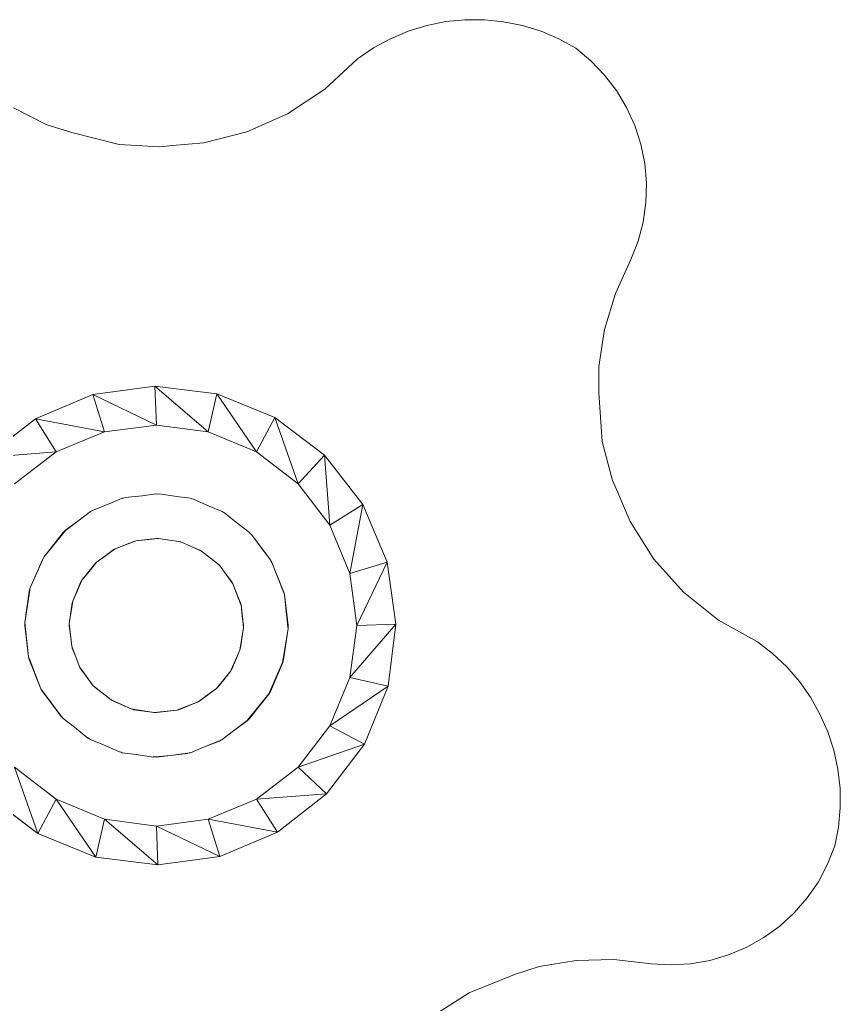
# Model space of a CAD drawing. Header units: inches. Extents: x -827 to 154, y -802 to 207.
# Drawn here: x -523.349 to -522.211, y -212.645 to -211.28 of the extents above; entities that cross this region are included whole.
import ezdxf

# ---------------------------------------------------------------- set-up
doc = ezdxf.new("R2010")
doc.units = ezdxf.units.IN
doc.header["$MEASUREMENT"] = 0
doc.layers.add('Layer0', color=7, linetype='Continuous', lineweight=9)
doc.layers.add('Miter_Saw_Station_skp', color=8, linetype='Continuous', lineweight=9)

# ---------------------------------------------------------------- blocks, each defined once
blk = doc.blocks.new('Miter_Saw_Station_skp_23-402463-Level 1')
at = {"layer": 'Layer0'}
for p, q in [((0.173, 0.9395), (0.1992, 0.9452)), ((0.173, 0.9395), (0.1992, 0.9452)), ((0.1992, 0.9452), (0.2259, 0.9482)), ((0.1992, 0.9452), (0.2259, 0.9482)), ((0.2259, 0.9482), (0.2527, 0.9485)), ((0.2259, 0.9482), (0.2527, 0.9485)), ((0.2527, 0.9485), (0.2794, 0.9462)), ((0.2527, 0.9485), (0.2794, 0.9462)), ((0.2794, 0.9462), (0.3057, 0.9409)), ((0.2794, 0.9462), (0.3057, 0.9409)), ((0.1475, 0.9312), (0.1229, 0.9204)), ((0.1229, 0.9204), (0.1475, 0.9312)), ((0.1475, 0.9312), (0.173, 0.9395)), ((0.1475, 0.9312), (0.173, 0.9395)), ((0.3057, 0.9409), (0.3311, 0.9309)), ((0.3057, 0.9409), (0.3311, 0.9309)), ((0.3311, 0.9309), (0.3552, 0.9181)), ((0.3311, 0.9309), (0.3552, 0.9181)), ((0.0995, 0.9073), (0.1229, 0.9204)), ((0.0995, 0.9073), (0.1229, 0.9204)), ((0.3552, 0.9181), (0.3777, 0.9027)), ((0.3552, 0.9181), (0.3777, 0.9027)), ((0.0776, 0.8918), (0.0995, 0.9073)), ((0.0776, 0.8918), (0.0995, 0.9073)), ((0.3777, 0.9027), (0.3983, 0.8848)), ((0.3777, 0.9027), (0.3983, 0.8848)), ((0.0573, 0.8743), (0.0776, 0.8918)), ((0.0573, 0.8743), (0.0776, 0.8918)), ((0.0573, 0.8743), (0.0389, 0.8547)), ((0.0389, 0.8547), (0.0573, 0.8743)), ((0.3983, 0.8848), (0.4167, 0.8647)), ((0.4167, 0.8647), (0.3983, 0.8848)), ((0.4327, 0.8426), (0.4167, 0.8647)), ((0.4167, 0.8647), (0.4327, 0.8426)), ((0.0389, 0.8547), (0.0225, 0.8335)), ((0.0225, 0.8335), (0.0389, 0.8547)), ((-0.0076, 0.7796), (0.0225, 0.8335)), ((0.0225, 0.8335), (-0.0076, 0.7796)), ((0.4461, 0.8189), (0.4327, 0.8426)), ((0.4327, 0.8426), (0.4461, 0.8189)), ((0.4461, 0.8189), (0.4567, 0.7937)), ((0.4567, 0.7937), (0.4461, 0.8189)), ((0.4567, 0.7937), (0.4644, 0.7676)), ((0.4644, 0.7676), (0.4567, 0.7937)), ((0.4567, 0.7937), (0.4644, 0.7676)), ((0.4567, 0.7937), (0.4644, 0.7676)), ((-0.0462, 0.7313), (-0.0076, 0.7796)), ((-0.0076, 0.7796), (-0.0462, 0.7313)), ((0.4644, 0.7676), (0.4691, 0.7407)), ((0.4691, 0.7407), (0.4644, 0.7676)), ((0.4644, 0.7676), (0.4691, 0.7407)), ((0.4644, 0.7676), (0.4691, 0.7407)), ((0.4691, 0.7407), (0.4707, 0.7135)), ((0.4707, 0.7135), (0.4691, 0.7407)), ((0.4691, 0.7407), (0.4707, 0.7135)), ((0.4691, 0.7407), (0.4707, 0.7135)), ((-0.0921, 0.69), (-0.0462, 0.7313)), ((-0.0921, 0.69), (-0.0462, 0.7313)), ((0.4707, 0.7135), (0.4691, 0.6862)), ((0.4691, 0.6862), (0.4707, 0.7135)), ((0.4691, 0.6862), (0.4707, 0.7135)), ((0.4691, 0.6862), (0.4707, 0.7135)), ((-0.1442, 0.6569), (-0.0921, 0.69)), ((-0.1442, 0.6569), (-0.0921, 0.69)), ((0.4632, 0.6345), (0.4691, 0.6862)), ((0.4632, 0.6345), (0.4691, 0.6862)), ((0.4691, 0.6862), (0.4632, 0.6345)), ((0.4632, 0.6345), (0.4691, 0.6862)), ((-0.6936, 0.6635), (-0.6677, 0.6719)), ((-0.6936, 0.6635), (-0.6677, 0.6719)), ((-0.6677, 0.6719), (-0.6409, 0.6773)), ((-0.6409, 0.6773), (-0.6677, 0.6719)), ((-0.6409, 0.6773), (-0.6138, 0.6797)), ((-0.6409, 0.6773), (-0.6138, 0.6797)), ((-0.5865, 0.6789), (-0.6138, 0.6797)), ((-0.6138, 0.6797), (-0.5865, 0.6789)), ((-0.5865, 0.6789), (-0.5595, 0.675)), ((-0.5865, 0.6789), (-0.5595, 0.675)), ((-0.5595, 0.675), (-0.5331, 0.6681)), ((-0.5595, 0.675), (-0.5331, 0.6681)), ((-0.7184, 0.6522), (-0.6936, 0.6635)), ((-0.7184, 0.6522), (-0.6936, 0.6635)), ((-0.5077, 0.6582), (-0.5331, 0.6681)), ((-0.5331, 0.6681), (-0.5077, 0.6582)), ((-0.5077, 0.6582), (-0.4603, 0.6366)), ((-0.5077, 0.6582), (-0.4603, 0.6366)), ((-0.1845, 0.6398), (-0.1442, 0.6569)), ((-0.1845, 0.6398), (-0.1442, 0.6569)), ((-0.7418, 0.6382), (-0.7184, 0.6522)), ((-0.7418, 0.6382), (-0.7184, 0.6522)), ((-0.7634, 0.6215), (-0.7418, 0.6382)), ((-0.7634, 0.6215), (-0.7418, 0.6382)), ((-0.4603, 0.6366), (-0.4104, 0.6217)), ((-0.4603, 0.6366), (-0.4104, 0.6217)), ((-0.2552, 0.6185), (-0.2011, 0.6327)), ((-0.2552, 0.6185), (-0.2011, 0.6327)), ((-0.2011, 0.6327), (-0.1845, 0.6398)), ((-0.2011, 0.6327), (-0.1845, 0.6398)), ((0.4632, 0.6345), (0.4644, 0.5824)), ((0.4632, 0.6345), (0.4644, 0.5824)), ((0.4632, 0.6345), (0.4644, 0.5824)), ((0.4644, 0.5824), (0.4632, 0.6345)), ((-0.783, 0.6026), (-0.7634, 0.6215)), ((-0.783, 0.6026), (-0.7634, 0.6215)), ((-0.4104, 0.6217), (-0.359, 0.6136)), ((-0.4104, 0.6217), (-0.359, 0.6136)), ((-0.3227, 0.6138), (-0.2552, 0.6185)), ((-0.3227, 0.6138), (-0.2552, 0.6185)), ((-0.783, 0.6026), (-0.8006, 0.5817)), ((-0.8006, 0.5817), (-0.783, 0.6026)), ((-0.359, 0.6136), (-0.3227, 0.6138)), ((-0.359, 0.6136), (-0.3227, 0.6138)), ((-0.8006, 0.5817), (-0.8135, 0.5582)), ((-0.8135, 0.5582), (-0.8006, 0.5817)), ((0.4644, 0.5824), (0.4726, 0.531)), ((0.4726, 0.531), (0.4644, 0.5824)), ((-0.824, 0.5335), (-0.8135, 0.5582)), ((-0.8135, 0.5582), (-0.824, 0.5335)), ((-0.824, 0.5335), (-0.832, 0.5078)), ((-0.832, 0.5078), (-0.824, 0.5335)), ((-0.832, 0.5078), (-0.824, 0.5335)), ((-0.832, 0.5078), (-0.824, 0.5335)), ((0.4726, 0.531), (0.484, 0.4966)), ((0.484, 0.4966), (0.4726, 0.531)), ((-0.832, 0.5078), (-0.8373, 0.4816)), ((-0.8373, 0.4816), (-0.832, 0.5078)), ((-0.8373, 0.4816), (-0.832, 0.5078)), ((-0.8373, 0.4816), (-0.832, 0.5078)), ((0.484, 0.4966), (0.5094, 0.4339)), ((0.5094, 0.4339), (0.484, 0.4966)), ((-0.8373, 0.4816), (-0.84, 0.4549)), ((-0.84, 0.4549), (-0.8373, 0.4816)), ((-0.84, 0.4549), (-0.8373, 0.4816)), ((-0.84, 0.4549), (-0.8373, 0.4816)), ((-0.84, 0.4549), (-0.8401, 0.428)), ((-0.8401, 0.428), (-0.84, 0.4549)), ((-0.84, 0.4549), (-0.8401, 0.428)), ((-0.84, 0.4549), (-0.8401, 0.428)), ((-0.8401, 0.428), (-0.8374, 0.4013)), ((-0.8374, 0.4013), (-0.8401, 0.428)), ((-0.8374, 0.4013), (-0.8401, 0.428)), ((-0.8374, 0.4013), (-0.8401, 0.428)), ((0.5094, 0.4339), (0.5396, 0.3868)), ((0.5396, 0.3868), (0.5094, 0.4339)), ((-0.8374, 0.4013), (-0.8321, 0.375)), ((-0.8321, 0.375), (-0.8374, 0.4013)), ((-0.8374, 0.4013), (-0.8321, 0.375)), ((-0.8374, 0.4013), (-0.8321, 0.375)), ((-0.8321, 0.375), (-0.8242, 0.3494)), ((-0.8242, 0.3494), (-0.8321, 0.375)), ((-0.8321, 0.375), (-0.8242, 0.3494)), ((-0.8321, 0.375), (-0.8242, 0.3494)), ((-0.8242, 0.3494), (-0.8138, 0.3247)), ((-0.8138, 0.3247), (-0.8242, 0.3494)), ((-0.8242, 0.3494), (-0.8138, 0.3247)), ((-0.8242, 0.3494), (-0.8138, 0.3247)), ((-0.0879, 0.3202), (-0.002, 0.332)), ((-0.002, 0.332), (-0.0879, 0.3202)), ((-0.002, 0.332), (0.084, 0.3213)), ((0.084, 0.3213), (-0.002, 0.332)), ((-0.002, 0.332), (0.072, 0.2685)), ((0.072, 0.2685), (-0.002, 0.332)), ((-0.002, 0.332), (0, 0.278)), ((0, 0.278), (-0.002, 0.332)), ((-0.8138, 0.3247), (-0.8009, 0.3011)), ((-0.8138, 0.3247), (-0.8009, 0.3011)), ((-0.1678, 0.2865), (-0.0879, 0.3202)), ((-0.0879, 0.3202), (-0.1678, 0.2865)), ((0, 0.278), (-0.0879, 0.3202)), ((0, 0.278), (-0.0879, 0.3202)), ((-0.0879, 0.3202), (-0.072, 0.2685)), ((-0.072, 0.2685), (-0.0879, 0.3202)), ((0.084, 0.3213), (0.072, 0.2685)), ((0.084, 0.3213), (0.072, 0.2685)), ((0.084, 0.3213), (0.1643, 0.2886)), ((0.1643, 0.2886), (0.084, 0.3213)), ((0.084, 0.3213), (0.139, 0.2408)), ((0.139, 0.2408), (0.084, 0.3213)), ((-0.8009, 0.3011), (-0.7857, 0.279)), ((-0.8009, 0.3011), (-0.7857, 0.279)), ((0.1643, 0.2886), (0.139, 0.2408)), ((0.1643, 0.2886), (0.139, 0.2408)), ((0.1643, 0.2886), (0.2333, 0.2362)), ((0.2333, 0.2362), (0.1643, 0.2886)), ((0.1643, 0.2886), (0.1966, 0.1966)), ((0.1966, 0.1966), (0.1643, 0.2886)), ((-0.7857, 0.279), (-0.7438, 0.2337)), ((-0.7857, 0.279), (-0.7438, 0.2337)), ((-0.2362, 0.2333), (-0.1678, 0.2865)), ((-0.1678, 0.2865), (-0.2362, 0.2333)), ((-0.072, 0.2685), (-0.1678, 0.2865)), ((-0.072, 0.2685), (-0.1678, 0.2865)), ((-0.1678, 0.2865), (-0.139, 0.2408)), ((-0.139, 0.2408), (-0.1678, 0.2865)), ((0, 0.278), (-0.072, 0.2685)), ((0, 0.278), (-0.072, 0.2685)), ((0.072, 0.2685), (0, 0.278)), ((0.072, 0.2685), (0, 0.278)), ((-0.072, 0.2685), (-0.139, 0.2408)), ((-0.072, 0.2685), (-0.139, 0.2408)), ((0.139, 0.2408), (0.072, 0.2685)), ((0.139, 0.2408), (0.072, 0.2685)), ((-0.7438, 0.2337), (-0.7098, 0.1821)), ((-0.7438, 0.2337), (-0.7098, 0.1821)), ((-0.2886, 0.1643), (-0.2362, 0.2333)), ((-0.2362, 0.2333), (-0.2886, 0.1643)), ((-0.139, 0.2408), (-0.2362, 0.2333)), ((-0.139, 0.2408), (-0.2362, 0.2333)), ((-0.2362, 0.2333), (-0.1966, 0.1966)), ((-0.1966, 0.1966), (-0.2362, 0.2333)), ((-0.139, 0.2408), (-0.1966, 0.1966)), ((-0.139, 0.2408), (-0.1966, 0.1966)), ((0.1966, 0.1966), (0.139, 0.2408)), ((0.1966, 0.1966), (0.139, 0.2408)), ((0.2333, 0.2362), (0.1966, 0.1966)), ((0.2333, 0.2362), (0.1966, 0.1966)), ((0.2333, 0.2362), (0.2865, 0.1678)), ((0.2865, 0.1678), (0.2333, 0.2362)), ((0.2333, 0.2362), (0.2408, 0.139)), ((0.2408, 0.139), (0.2333, 0.2362)), ((-0.1966, 0.1966), (-0.2886, 0.1643)), ((-0.1966, 0.1966), (-0.2886, 0.1643)), ((-0.1966, 0.1966), (-0.2408, 0.139)), ((-0.2408, 0.139), (-0.1966, 0.1966)), ((0.1966, 0.1966), (0.2408, 0.139)), ((0.2408, 0.139), (0.1966, 0.1966)), ((-0.7098, 0.1821), (-0.6847, 0.1256)), ((-0.7098, 0.1821), (-0.6847, 0.1256)), ((-0.0432, 0.1775), (0, 0.1826)), ((-0.0432, 0.1775), (0.0042, 0.1826)), ((-0.0432, 0.1775), (0.0019, 0.1823)), ((-0.0432, 0.1775), (-0.0195, 0.18)), ((-0.0432, 0.1775), (-0.0195, 0.18)), ((-0.0432, 0.1775), (-0.0195, 0.18)), ((-0.0432, 0.1775), (-0.0195, 0.18)), ((-0.0195, 0.18), (0, 0.1826)), ((-0.0195, 0.18), (0, 0.1826)), ((-0.0195, 0.18), (0, 0.1826)), ((-0.0195, 0.18), (0, 0.1826)), ((-0.0195, 0.18), (0, 0.1826)), ((-0.0195, 0.18), (0, 0.1826)), ((0.0042, 0.1826), (-0.0195, 0.18)), ((0, 0.1826), (0.0019, 0.1823)), ((0, 0.1826), (0.0019, 0.1823)), ((0, 0.1826), (0.0019, 0.1823)), ((0.0042, 0.1826), (0, 0.1826)), ((0.0019, 0.1823), (0.0042, 0.1826)), ((0.0042, 0.1826), (0.0019, 0.1823)), ((0.0019, 0.1823), (0.0042, 0.1826)), ((0.0042, 0.1826), (0.0278, 0.1789)), ((0.0042, 0.1826), (0.0278, 0.1789)), ((0.0042, 0.1826), (0.0278, 0.1789)), ((0.0042, 0.1826), (0.0278, 0.1789)), ((0.0042, 0.1826), (0.0473, 0.1764)), ((0.0042, 0.1826), (0.0512, 0.175)), ((0.0042, 0.1826), (0.0513, 0.1753)), ((0.0278, 0.1789), (0.0473, 0.1764)), ((0.0278, 0.1789), (0.0473, 0.1764)), ((0.0278, 0.1789), (0.0473, 0.1764)), ((0.0278, 0.1789), (0.0473, 0.1764)), ((0.0278, 0.1789), (0.0473, 0.1764)), ((0.0278, 0.1789), (0.0473, 0.1764)), ((0.0513, 0.1753), (0.0278, 0.1789)), ((-0.3213, 0.084), (-0.2886, 0.1643)), ((-0.2886, 0.1643), (-0.3213, 0.084)), ((-0.2886, 0.1643), (-0.2408, 0.139)), ((-0.2408, 0.139), (-0.2886, 0.1643)), ((-0.0876, 0.1602), (-0.0432, 0.1775)), ((-0.0876, 0.1602), (-0.0454, 0.1766)), ((-0.0876, 0.1602), (-0.0473, 0.1764)), ((-0.0876, 0.1602), (-0.0473, 0.1764)), ((-0.0876, 0.1602), (-0.0654, 0.1689)), ((-0.0876, 0.1602), (-0.0654, 0.1689)), ((-0.0876, 0.1602), (-0.0654, 0.1689)), ((-0.0876, 0.1602), (-0.0654, 0.1689)), ((-0.0654, 0.1689), (-0.0473, 0.1764)), ((-0.0654, 0.1689), (-0.0473, 0.1764)), ((-0.0654, 0.1689), (-0.0473, 0.1764)), ((-0.0654, 0.1689), (-0.0473, 0.1764)), ((-0.0654, 0.1689), (-0.0473, 0.1764)), ((-0.0654, 0.1689), (-0.0473, 0.1764)), ((-0.0473, 0.1764), (-0.0432, 0.1775)), ((-0.0473, 0.1764), (-0.0454, 0.1766)), ((-0.0473, 0.1764), (-0.0454, 0.1766)), ((-0.0473, 0.1764), (-0.0454, 0.1766)), ((-0.0473, 0.1764), (-0.0454, 0.1766)), ((-0.0473, 0.1764), (-0.0454, 0.1766)), ((-0.0473, 0.1764), (-0.0454, 0.1766)), ((-0.0454, 0.1766), (-0.0432, 0.1775)), ((-0.0454, 0.1766), (-0.0432, 0.1775)), ((-0.0432, 0.1775), (-0.0454, 0.1766)), ((0.0473, 0.1764), (0.049, 0.1756)), ((0.0473, 0.1764), (0.049, 0.1756)), ((0.0473, 0.1764), (0.049, 0.1756)), ((0.0473, 0.1764), (0.049, 0.1756)), ((0.0473, 0.1764), (0.049, 0.1756)), ((0.0473, 0.1764), (0.049, 0.1756)), ((0.0513, 0.1753), (0.0473, 0.1764)), ((0.049, 0.1756), (0.0513, 0.1753)), ((0.0513, 0.1753), (0.049, 0.1756)), ((0.049, 0.1756), (0.0513, 0.1753)), ((0.0512, 0.175), (0.0731, 0.1656)), ((0.0512, 0.175), (0.0913, 0.1581)), ((0.0512, 0.175), (0.0948, 0.1558)), ((0.0513, 0.1753), (0.0731, 0.1656)), ((0.0513, 0.1753), (0.0731, 0.1656)), ((0.0513, 0.1753), (0.0731, 0.1656)), ((0.0513, 0.1753), (0.0913, 0.1581)), ((0.0513, 0.1753), (0.0948, 0.1558)), ((0.0513, 0.1753), (0.095, 0.156)), ((0.0731, 0.1656), (0.0913, 0.1581)), ((0.0731, 0.1656), (0.0913, 0.1581)), ((0.0731, 0.1656), (0.0913, 0.1581)), ((0.0731, 0.1656), (0.0913, 0.1581)), ((0.0731, 0.1656), (0.0913, 0.1581)), ((0.0731, 0.1656), (0.0913, 0.1581)), ((0.095, 0.156), (0.0731, 0.1656)), ((0.2865, 0.1678), (0.2408, 0.139)), ((0.2865, 0.1678), (0.2408, 0.139)), ((0.2865, 0.1678), (0.2685, 0.072)), ((0.2865, 0.1678), (0.2685, 0.072)), ((0.2865, 0.1678), (0.3202, 0.0879)), ((0.3202, 0.0879), (0.2865, 0.1678)), ((-0.1261, 0.1321), (-0.0913, 0.1581)), ((-0.1069, 0.1462), (-0.0913, 0.1581)), ((-0.1069, 0.1462), (-0.0913, 0.1581)), ((-0.1069, 0.1462), (-0.0913, 0.1581)), ((-0.1069, 0.1462), (-0.0913, 0.1581)), ((-0.1069, 0.1462), (-0.0913, 0.1581)), ((-0.1069, 0.1462), (-0.0913, 0.1581)), ((-0.0913, 0.1581), (-0.1069, 0.1462)), ((-0.0913, 0.1581), (-0.0895, 0.1589)), ((-0.0913, 0.1581), (-0.0895, 0.1589)), ((-0.0913, 0.1581), (-0.0895, 0.1589)), ((-0.0913, 0.1581), (-0.0895, 0.1589)), ((-0.0913, 0.1581), (-0.0895, 0.1589)), ((-0.0895, 0.1589), (-0.0913, 0.1581)), ((-0.0895, 0.1589), (-0.0876, 0.1602)), ((-0.0895, 0.1589), (-0.0876, 0.1602)), ((-0.0895, 0.1589), (-0.0876, 0.1602)), ((0.0913, 0.1581), (0.0928, 0.157)), ((0.0913, 0.1581), (0.0928, 0.157)), ((0.0913, 0.1581), (0.0928, 0.157)), ((0.0913, 0.1581), (0.0928, 0.157)), ((0.0913, 0.1581), (0.0928, 0.157)), ((0.0913, 0.1581), (0.0928, 0.157)), ((0.095, 0.156), (0.0913, 0.1581)), ((0.0928, 0.157), (0.095, 0.156)), ((0.0928, 0.157), (0.095, 0.156)), ((0.095, 0.156), (0.0928, 0.157)), ((0.0948, 0.1558), (0.1135, 0.1411)), ((0.0948, 0.1558), (0.1291, 0.1291)), ((0.0948, 0.1558), (0.1319, 0.126)), ((0.095, 0.156), (0.1135, 0.1411)), ((0.095, 0.156), (0.1135, 0.1411)), ((0.095, 0.156), (0.1135, 0.1411)), ((0.095, 0.156), (0.1291, 0.1291)), ((0.095, 0.156), (0.1319, 0.126)), ((0.095, 0.156), (0.1321, 0.1261)), ((-0.2408, 0.139), (-0.3213, 0.084)), ((-0.2408, 0.139), (-0.3213, 0.084)), ((-0.2408, 0.139), (-0.2685, 0.072)), ((-0.2685, 0.072), (-0.2408, 0.139)), ((-0.1261, 0.1321), (-0.1069, 0.1462)), ((-0.1261, 0.1321), (-0.1069, 0.1462)), ((-0.1261, 0.1321), (-0.1069, 0.1462)), ((-0.1261, 0.1321), (-0.1069, 0.1462)), ((0.1135, 0.1411), (0.1291, 0.1291)), ((0.1135, 0.1411), (0.1291, 0.1291)), ((0.1135, 0.1411), (0.1291, 0.1291)), ((0.1135, 0.1411), (0.1291, 0.1291)), ((0.1135, 0.1411), (0.1291, 0.1291)), ((0.1135, 0.1411), (0.1291, 0.1291)), ((0.1321, 0.1261), (0.1135, 0.1411)), ((0.2408, 0.139), (0.2685, 0.072)), ((0.2408, 0.139), (0.2685, 0.072)), ((-0.6847, 0.1256), (-0.6693, 0.0658)), ((-0.6847, 0.1256), (-0.6693, 0.0658)), ((-0.1411, 0.1135), (-0.1291, 0.1291)), ((-0.1411, 0.1135), (-0.1291, 0.1291)), ((-0.1411, 0.1135), (-0.1291, 0.1291)), ((-0.1291, 0.1291), (-0.1276, 0.1303)), ((-0.1291, 0.1291), (-0.1276, 0.1303)), ((-0.1291, 0.1291), (-0.1276, 0.1303)), ((-0.1276, 0.1303), (-0.1261, 0.1321)), ((-0.1276, 0.1303), (-0.1261, 0.1321)), ((-0.1276, 0.1303), (-0.1261, 0.1321)), ((0.1291, 0.1291), (0.1303, 0.1276)), ((0.1291, 0.1291), (0.1303, 0.1276)), ((0.1291, 0.1291), (0.1303, 0.1276)), ((0.1321, 0.1261), (0.1291, 0.1291)), ((0.1303, 0.1276), (0.1321, 0.1261)), ((0.1303, 0.1276), (0.1321, 0.1261)), ((0.1321, 0.1261), (0.1303, 0.1276)), ((0.1462, 0.1069), (0.1319, 0.126)), ((0.1321, 0.1261), (0.1462, 0.1069)), ((0.1321, 0.1261), (0.1462, 0.1069)), ((0.1462, 0.1069), (0.1321, 0.1261)), ((0.1462, 0.1069), (0.1321, 0.1261)), ((-0.156, 0.095), (-0.1411, 0.1135)), ((-0.156, 0.095), (-0.1411, 0.1135)), ((-0.1411, 0.1135), (-0.156, 0.095)), ((-0.058, 0.106), (-0.0286, 0.1174)), ((-0.058, 0.106), (-0.0286, 0.1174)), ((-0.0286, 0.1174), (-0.058, 0.106)), ((-0.058, 0.106), (-0.03, 0.1169)), ((-0.058, 0.106), (-0.0433, 0.1117)), ((-0.058, 0.106), (-0.0433, 0.1117)), ((-0.03, 0.1169), (-0.0433, 0.1117)), ((-0.0433, 0.1117), (-0.0313, 0.1167)), ((-0.0433, 0.1117), (-0.0313, 0.1167)), ((-0.03, 0.1169), (-0.0313, 0.1167)), ((-0.0313, 0.1167), (-0.03, 0.1169)), ((-0.0286, 0.1174), (-0.03, 0.1169)), ((-0.03, 0.1169), (-0.0286, 0.1174)), ((-0.0286, 0.1174), (0.0028, 0.1208)), ((-0.0286, 0.1174), (0.0028, 0.1208)), ((0.0028, 0.1208), (-0.0286, 0.1174)), ((-0.0286, 0.1174), (0.0013, 0.1207)), ((-0.0286, 0.1174), (-0.0129, 0.1191)), ((-0.0286, 0.1174), (-0.0129, 0.1191)), ((-0.0129, 0.1191), (0, 0.1208)), ((-0.0129, 0.1191), (0, 0.1208)), ((0.0013, 0.1207), (-0.0129, 0.1191)), ((0, 0.1208), (0.0013, 0.1207)), ((0.0013, 0.1207), (0, 0.1208)), ((0.0013, 0.1207), (0.0028, 0.1208)), ((0.0028, 0.1208), (0.0013, 0.1207)), ((0.0028, 0.1208), (0.034, 0.116)), ((0.0028, 0.1208), (0.034, 0.116)), ((0.0028, 0.1208), (0.0184, 0.1184)), ((0.0028, 0.1208), (0.0184, 0.1184)), ((0.034, 0.116), (0.0028, 0.1208)), ((0.0028, 0.1208), (0.0324, 0.1162)), ((0.0184, 0.1184), (0.0313, 0.1167)), ((0.0184, 0.1184), (0.0313, 0.1167)), ((0.0324, 0.1162), (0.0184, 0.1184)), ((0.0324, 0.1162), (0.0313, 0.1167)), ((0.0313, 0.1167), (0.0324, 0.1162)), ((0.034, 0.116), (0.0324, 0.1162)), ((0.0324, 0.1162), (0.034, 0.116)), ((0.034, 0.116), (0.0628, 0.1032)), ((0.034, 0.116), (0.0628, 0.1032)), ((0.034, 0.116), (0.0484, 0.1096)), ((0.034, 0.116), (0.0484, 0.1096)), ((0.0628, 0.1032), (0.034, 0.116)), ((0.034, 0.116), (0.0614, 0.1039)), ((0.0484, 0.1096), (0.0604, 0.1046)), ((0.0484, 0.1096), (0.0604, 0.1046)), ((0.0614, 0.1039), (0.0484, 0.1096)), ((-0.0835, 0.0874), (-0.058, 0.106)), ((-0.0835, 0.0874), (-0.058, 0.106)), ((-0.058, 0.106), (-0.0835, 0.0874)), ((-0.0835, 0.0874), (-0.0592, 0.1051)), ((-0.0835, 0.0874), (-0.0707, 0.0967)), ((-0.0835, 0.0874), (-0.0707, 0.0967)), ((-0.0592, 0.1051), (-0.0707, 0.0967)), ((-0.0707, 0.0967), (-0.0604, 0.1046)), ((-0.0707, 0.0967), (-0.0604, 0.1046)), ((-0.0592, 0.1051), (-0.0604, 0.1046)), ((-0.0604, 0.1046), (-0.0592, 0.1051)), ((-0.058, 0.106), (-0.0592, 0.1051)), ((-0.0592, 0.1051), (-0.058, 0.106)), ((0.0614, 0.1039), (0.0604, 0.1046)), ((0.0604, 0.1046), (0.0614, 0.1039)), ((0.0628, 0.1032), (0.0614, 0.1039)), ((0.0614, 0.1039), (0.0628, 0.1032)), ((0.0628, 0.1032), (0.0874, 0.0835)), ((0.0628, 0.1032), (0.0751, 0.0934)), ((0.0628, 0.1032), (0.0874, 0.0835)), ((0.0628, 0.1032), (0.0751, 0.0934)), ((0.0874, 0.0835), (0.0628, 0.1032)), ((0.0628, 0.1032), (0.0862, 0.0844)), ((0.1462, 0.1069), (0.1581, 0.0913)), ((0.1462, 0.1069), (0.1581, 0.0913)), ((0.1581, 0.0913), (0.1462, 0.1069)), ((-0.332, -0.002), (-0.3213, 0.084)), ((-0.3213, 0.084), (-0.332, -0.002)), ((-0.3213, 0.084), (-0.2685, 0.072)), ((-0.2685, 0.072), (-0.3213, 0.084)), ((-0.1656, 0.0731), (-0.1581, 0.0913)), ((-0.1656, 0.0731), (-0.1581, 0.0913)), ((-0.1656, 0.0731), (-0.1581, 0.0913)), ((-0.1656, 0.0731), (-0.1581, 0.0913)), ((-0.1656, 0.0731), (-0.1581, 0.0913)), ((-0.1656, 0.0731), (-0.1581, 0.0913)), ((-0.1581, 0.0913), (-0.157, 0.0928)), ((-0.1581, 0.0913), (-0.157, 0.0928)), ((-0.1581, 0.0913), (-0.157, 0.0928)), ((-0.157, 0.0928), (-0.156, 0.095)), ((-0.157, 0.0928), (-0.156, 0.095)), ((-0.157, 0.0928), (-0.156, 0.095)), ((-0.1032, 0.0628), (-0.0835, 0.0874)), ((-0.0835, 0.0874), (-0.1032, 0.0628)), ((-0.0835, 0.0874), (-0.0934, 0.0751)), ((-0.0934, 0.0751), (-0.0854, 0.0854)), ((-0.0934, 0.0751), (-0.0854, 0.0854)), ((-0.0835, 0.0874), (-0.0854, 0.0854)), ((-0.0854, 0.0854), (-0.0844, 0.0862)), ((-0.0854, 0.0854), (-0.0844, 0.0862)), ((-0.0844, 0.0862), (-0.0835, 0.0874)), ((-0.0844, 0.0862), (-0.0835, 0.0874)), ((-0.0835, 0.0874), (-0.0844, 0.0862)), ((0.0751, 0.0934), (0.0854, 0.0854)), ((0.0751, 0.0934), (0.0854, 0.0854)), ((0.0862, 0.0844), (0.0751, 0.0934)), ((0.0862, 0.0844), (0.0854, 0.0854)), ((0.0854, 0.0854), (0.0862, 0.0844)), ((0.0874, 0.0835), (0.0862, 0.0844)), ((0.0862, 0.0844), (0.0874, 0.0835)), ((0.0874, 0.0835), (0.106, 0.058)), ((0.106, 0.058), (0.0874, 0.0835)), ((0.0967, 0.0707), (0.0874, 0.0835)), ((0.0874, 0.0835), (0.0967, 0.0707)), ((0.1051, 0.0592), (0.0874, 0.0835)), ((0.0874, 0.0835), (0.1046, 0.0604)), ((0.0874, 0.0835), (0.0967, 0.0707)), ((0.1581, 0.0913), (0.1589, 0.0895)), ((0.1581, 0.0913), (0.1589, 0.0895)), ((0.1589, 0.0895), (0.1581, 0.0913)), ((0.1589, 0.0895), (0.1602, 0.0876)), ((0.1589, 0.0895), (0.1602, 0.0876)), ((0.1602, 0.0876), (0.1589, 0.0895)), ((0.1602, 0.0876), (0.16, 0.0875)), ((0.16, 0.0875), (0.1602, 0.0876)), ((0.1602, 0.0876), (0.16, 0.0875)), ((0.1602, 0.0876), (0.16, 0.0875)), ((0.1689, 0.0654), (0.16, 0.0875)), ((0.1602, 0.0876), (0.1689, 0.0654)), ((0.1602, 0.0876), (0.1689, 0.0654)), ((0.1602, 0.0876), (0.1689, 0.0654)), ((0.1602, 0.0876), (0.1689, 0.0654)), ((0.1689, 0.0654), (0.1602, 0.0876)), ((0.1689, 0.0654), (0.1602, 0.0876)), ((0.1689, 0.0654), (0.1602, 0.0876)), ((0.3202, 0.0879), (0.2685, 0.072)), ((0.3202, 0.0879), (0.2685, 0.072)), ((0.3202, 0.0879), (0.278, 0)), ((0.3202, 0.0879), (0.278, 0)), ((0.332, 0.002), (0.3202, 0.0879)), ((0.332, 0.002), (0.3202, 0.0879)), ((-0.2685, 0.072), (-0.332, -0.002)), ((-0.2685, 0.072), (-0.332, -0.002)), ((-0.2685, 0.072), (-0.278, 0)), ((-0.278, 0), (-0.2685, 0.072)), ((-0.1753, 0.0513), (-0.1656, 0.0731)), ((-0.1753, 0.0513), (-0.1656, 0.0731)), ((-0.1753, 0.0513), (-0.1656, 0.0731)), ((-0.1753, 0.0513), (-0.1656, 0.0731)), ((-0.1656, 0.0731), (-0.1753, 0.0513)), ((-0.1753, 0.0513), (-0.1656, 0.0731)), ((-0.1032, 0.0628), (-0.0934, 0.0751)), ((-0.1032, 0.0628), (-0.0934, 0.0751)), ((0.1046, 0.0604), (0.0967, 0.0707)), ((0.0967, 0.0707), (0.1046, 0.0604)), ((0.2685, 0.072), (0.278, 0)), ((0.2685, 0.072), (0.278, 0)), ((-0.6693, 0.0658), (-0.6655, 0.0223)), ((-0.6693, 0.0658), (-0.6655, 0.0223)), ((-0.116, 0.034), (-0.1032, 0.0628)), ((-0.1032, 0.0628), (-0.116, 0.034)), ((-0.1032, 0.0628), (-0.1096, 0.0484)), ((-0.1096, 0.0484), (-0.1046, 0.0604)), ((-0.1096, 0.0484), (-0.1046, 0.0604)), ((-0.1032, 0.0628), (-0.1046, 0.0604)), ((-0.1046, 0.0604), (-0.1039, 0.0614)), ((-0.1046, 0.0604), (-0.1039, 0.0614)), ((-0.1039, 0.0614), (-0.1032, 0.0628)), ((-0.1039, 0.0614), (-0.1032, 0.0628)), ((-0.1032, 0.0628), (-0.1039, 0.0614)), ((0.1051, 0.0592), (0.1046, 0.0604)), ((0.1046, 0.0604), (0.1051, 0.0592)), ((0.1051, 0.0592), (0.106, 0.058)), ((0.1051, 0.0592), (0.106, 0.058)), ((0.106, 0.058), (0.1174, 0.0286)), ((0.1174, 0.0286), (0.106, 0.058)), ((0.1117, 0.0433), (0.106, 0.058)), ((0.106, 0.058), (0.1117, 0.0433)), ((0.1169, 0.03), (0.106, 0.058)), ((0.106, 0.058), (0.1167, 0.0313)), ((0.106, 0.058), (0.1117, 0.0433)), ((0.1689, 0.0654), (0.1764, 0.0473)), ((0.1689, 0.0654), (0.1764, 0.0473)), ((0.1689, 0.0654), (0.1764, 0.0473)), ((0.1689, 0.0654), (0.1764, 0.0473)), ((0.1764, 0.0473), (0.1689, 0.0654)), ((0.1764, 0.0473), (0.1689, 0.0654)), ((-0.1764, 0.0473), (-0.1789, 0.0278)), ((-0.1764, 0.0473), (-0.1789, 0.0278)), ((-0.1789, 0.0278), (-0.1764, 0.0473)), ((-0.1789, 0.0278), (-0.1764, 0.0473)), ((-0.1789, 0.0278), (-0.1764, 0.0473)), ((-0.1789, 0.0278), (-0.1764, 0.0473)), ((-0.1764, 0.0473), (-0.1756, 0.049)), ((-0.1764, 0.0473), (-0.1756, 0.049)), ((-0.1764, 0.0473), (-0.1756, 0.049)), ((-0.1753, 0.0513), (-0.1756, 0.049)), ((-0.1756, 0.049), (-0.1753, 0.0513)), ((-0.1756, 0.049), (-0.1753, 0.0513)), ((-0.116, 0.034), (-0.1096, 0.0484)), ((-0.116, 0.034), (-0.1096, 0.0484)), ((0.1167, 0.0313), (0.1117, 0.0433)), ((0.1117, 0.0433), (0.1167, 0.0313)), ((0.1764, 0.0473), (0.1766, 0.0454)), ((0.1764, 0.0473), (0.1766, 0.0454)), ((0.1764, 0.0473), (0.1766, 0.0454)), ((0.1764, 0.0473), (0.1766, 0.0454)), ((0.1766, 0.0454), (0.1764, 0.0473)), ((0.1766, 0.0454), (0.1764, 0.0473)), ((0.1766, 0.0454), (0.1775, 0.0432)), ((0.1766, 0.0454), (0.1775, 0.0432)), ((0.1766, 0.0454), (0.1775, 0.0432)), ((0.1766, 0.0454), (0.1775, 0.0432)), ((0.1775, 0.0432), (0.1766, 0.0454)), ((0.1775, 0.0432), (0.1766, 0.0454)), ((0.1775, 0.0432), (0.1772, 0.0431)), ((0.1772, 0.0431), (0.1775, 0.0432)), ((0.1775, 0.0432), (0.1772, 0.0431)), ((0.1775, 0.0432), (0.1772, 0.0431)), ((0.18, 0.0195), (0.1772, 0.0431)), ((0.1775, 0.0432), (0.18, 0.0195)), ((0.1775, 0.0432), (0.18, 0.0195)), ((0.18, 0.0195), (0.1775, 0.0432)), ((0.1775, 0.0432), (0.18, 0.0195)), ((0.18, 0.0195), (0.1775, 0.0432)), ((0.18, 0.0195), (0.1775, 0.0432)), ((0.18, 0.0195), (0.1775, 0.0432)), ((-0.1826, 0.0042), (-0.1789, 0.0278)), ((-0.1826, 0.0042), (-0.1789, 0.0278)), ((-0.1789, 0.0278), (-0.1826, 0.0042)), ((-0.1789, 0.0278), (-0.1826, 0.0042)), ((-0.1789, 0.0278), (-0.1826, 0.0042)), ((-0.1826, 0.0042), (-0.1789, 0.0278)), ((-0.1208, 0.0028), (-0.116, 0.034)), ((-0.116, 0.034), (-0.1208, 0.0028)), ((-0.116, 0.034), (-0.1184, 0.0184)), ((-0.1184, 0.0184), (-0.1167, 0.0313)), ((-0.1184, 0.0184), (-0.1167, 0.0313)), ((-0.116, 0.034), (-0.1167, 0.0313)), ((-0.1167, 0.0313), (-0.1162, 0.0324)), ((-0.1167, 0.0313), (-0.1162, 0.0324)), ((-0.1162, 0.0324), (-0.116, 0.034)), ((-0.1162, 0.0324), (-0.116, 0.034)), ((-0.116, 0.034), (-0.1162, 0.0324)), ((0.1169, 0.03), (0.1167, 0.0313)), ((0.1167, 0.0313), (0.1169, 0.03)), ((0.1169, 0.03), (0.1174, 0.0286)), ((0.1169, 0.03), (0.1174, 0.0286)), ((0.1174, 0.0286), (0.1208, -0.0028)), ((0.1208, -0.0028), (0.1174, 0.0286)), ((0.1191, 0.0129), (0.1174, 0.0286)), ((0.1174, 0.0286), (0.1191, 0.0129)), ((0.1207, -0.0013), (0.1174, 0.0286)), ((0.1174, 0.0286), (0.1208, 0)), ((0.1174, 0.0286), (0.1191, 0.0129)), ((-0.6655, 0.0223), (-0.6639, 0.0043)), ((-0.6639, 0.0043), (-0.6655, 0.0223)), ((-0.6639, 0.0043), (-0.6655, 0.0223)), ((-0.6655, 0.0223), (-0.6639, 0.0043)), ((-0.1208, 0.0028), (-0.1184, 0.0184)), ((-0.1208, 0.0028), (-0.1184, 0.0184)), ((0.1826, 0), (0.18, 0.0195)), ((0.18, 0.0195), (0.1826, 0)), ((0.1826, 0), (0.18, 0.0195)), ((0.18, 0.0195), (0.1826, -0.0042)), ((0.18, 0.0195), (0.1823, -0.0019)), ((-0.6671, -0.0516), (-0.6639, 0.0043)), ((-0.6639, 0.0043), (-0.6671, -0.0516)), ((-0.278, 0), (-0.332, -0.002)), ((-0.278, 0), (-0.3202, -0.0879)), ((-0.278, 0), (-0.3202, -0.0879)), ((-0.2685, -0.072), (-0.278, 0)), ((-0.2685, -0.072), (-0.278, 0)), ((-0.1826, 0.0042), (-0.1823, 0.0019)), ((-0.1823, 0.0019), (-0.1826, 0.0042)), ((-0.1823, 0.0019), (-0.1826, 0.0042)), ((-0.1826, 0), (-0.1823, 0.0019)), ((-0.1823, 0.0019), (-0.1826, 0)), ((-0.1826, 0), (-0.1823, 0.0019)), ((-0.1208, 0.0028), (-0.1174, -0.0286)), ((-0.1208, 0.0028), (-0.1174, -0.0286)), ((-0.1207, 0.0013), (-0.1208, 0.0028)), ((-0.1208, 0.0028), (-0.1207, 0.0013)), ((-0.1208, 0.0028), (-0.1191, -0.0129)), ((-0.1208, 0.0028), (-0.1208, 0)), ((-0.1208, 0.0028), (-0.1207, 0.0013)), ((-0.1208, 0), (-0.1207, 0.0013)), ((-0.1208, 0), (-0.1207, 0.0013)), ((0.1208, 0), (0.1191, 0.0129)), ((0.1208, 0), (0.1191, 0.0129)), ((0.332, 0.002), (0.2685, -0.072)), ((0.332, 0.002), (0.2685, -0.072)), ((0.278, 0), (0.2685, -0.072)), ((0.332, 0.002), (0.278, 0)), ((0.332, 0.002), (0.278, 0)), ((0.3213, -0.084), (0.332, 0.002)), ((0.332, 0.002), (0.3213, -0.084)), ((-0.332, -0.002), (-0.278, 0)), ((-0.332, -0.002), (-0.3202, -0.0879)), ((-0.332, -0.002), (-0.3202, -0.0879)), ((-0.1826, 0), (-0.18, -0.0195)), ((-0.18, -0.0195), (-0.1826, 0)), ((-0.18, -0.0195), (-0.1826, 0)), ((-0.18, -0.0195), (-0.1826, 0)), ((-0.1191, -0.0129), (-0.1208, 0)), ((-0.1208, 0), (-0.1191, -0.0129)), ((-0.1174, -0.0286), (-0.1191, -0.0129)), ((-0.1191, -0.0129), (-0.1174, -0.0286)), ((0.1208, -0.0028), (0.116, -0.034)), ((0.116, -0.034), (0.1208, -0.0028)), ((0.1162, -0.0324), (0.1208, -0.0028)), ((0.1208, -0.0028), (0.1167, -0.0313)), ((0.1184, -0.0184), (0.1208, -0.0028)), ((0.1208, -0.0028), (0.1184, -0.0184)), ((0.1208, -0.0028), (0.1184, -0.0184)), ((0.1207, -0.0013), (0.1208, 0)), ((0.1208, 0), (0.1207, -0.0013)), ((0.1207, -0.0013), (0.1208, -0.0028)), ((0.1208, -0.0028), (0.1207, -0.0013)), ((0.1826, -0.0042), (0.1789, -0.0278)), ((0.1789, -0.0278), (0.1826, -0.0042)), ((0.1789, -0.0278), (0.1826, -0.0042)), ((0.1789, -0.0278), (0.1826, -0.0042)), ((0.1789, -0.0278), (0.1826, -0.0042)), ((0.1789, -0.0278), (0.1826, -0.0042)), ((0.1826, 0), (0.1823, -0.0019)), ((0.1823, -0.0019), (0.1826, 0)), ((0.1823, -0.0019), (0.1826, 0)), ((0.1826, -0.0042), (0.1823, -0.0019)), ((0.1826, -0.0042), (0.1823, -0.0019)), ((0.1823, -0.0019), (0.1826, -0.0042)), ((0.1823, -0.0019), (0.1823, -0.0042)), ((0.1823, -0.0042), (0.1823, -0.0019)), ((0.278, 0), (0.2685, -0.072)), ((-0.1775, -0.0432), (-0.18, -0.0195)), ((-0.1775, -0.0432), (-0.18, -0.0195)), ((-0.18, -0.0195), (-0.1775, -0.0432)), ((-0.1775, -0.0432), (-0.18, -0.0195)), ((-0.18, -0.0195), (-0.1775, -0.0432)), ((-0.18, -0.0195), (-0.1775, -0.0432)), ((-0.18, -0.0195), (-0.1775, -0.0432)), ((-0.1775, -0.0432), (-0.18, -0.0195)), ((0.1167, -0.0313), (0.1184, -0.0184)), ((0.1167, -0.0313), (0.1184, -0.0184)), ((-0.1174, -0.0286), (-0.106, -0.058)), ((-0.1174, -0.0286), (-0.106, -0.058)), ((-0.1169, -0.03), (-0.1174, -0.0286)), ((-0.1174, -0.0286), (-0.1169, -0.03)), ((-0.1174, -0.0286), (-0.1117, -0.0433)), ((-0.1174, -0.0286), (-0.1167, -0.0313)), ((-0.1174, -0.0286), (-0.1169, -0.03)), ((-0.1167, -0.0313), (-0.1169, -0.03)), ((-0.1169, -0.03), (-0.1167, -0.0313)), ((-0.1117, -0.0433), (-0.1167, -0.0313)), ((-0.1167, -0.0313), (-0.1117, -0.0433)), ((0.1032, -0.0628), (0.116, -0.034)), ((0.1032, -0.0628), (0.116, -0.034)), ((0.1039, -0.0614), (0.116, -0.034)), ((0.116, -0.034), (0.1046, -0.0604)), ((0.1096, -0.0484), (0.116, -0.034)), ((0.1096, -0.0484), (0.116, -0.034)), ((0.116, -0.034), (0.1096, -0.0484)), ((0.1162, -0.0324), (0.116, -0.034)), ((0.116, -0.034), (0.1162, -0.0324)), ((0.1162, -0.0324), (0.1167, -0.0313)), ((0.1162, -0.0324), (0.1167, -0.0313)), ((0.1764, -0.0473), (0.1789, -0.0278)), ((0.1764, -0.0473), (0.1789, -0.0278)), ((0.1764, -0.0473), (0.1789, -0.0278)), ((0.1764, -0.0473), (0.1789, -0.0278)), ((0.1764, -0.0473), (0.1789, -0.0278)), ((0.1764, -0.0473), (0.1789, -0.0278)), ((-0.6835, -0.1173), (-0.6671, -0.0516)), ((-0.6671, -0.0516), (-0.6835, -0.1173)), ((-0.1766, -0.0454), (-0.1775, -0.0432)), ((-0.1775, -0.0432), (-0.1766, -0.0454)), ((-0.1775, -0.0432), (-0.1766, -0.0454)), ((-0.1766, -0.0454), (-0.1775, -0.0432)), ((-0.1764, -0.0473), (-0.1766, -0.0454)), ((-0.1764, -0.0473), (-0.1766, -0.0454)), ((-0.1766, -0.0454), (-0.1764, -0.0473)), ((-0.1764, -0.0473), (-0.1766, -0.0454)), ((-0.1764, -0.0473), (-0.1689, -0.0654)), ((-0.1764, -0.0473), (-0.1689, -0.0654)), ((-0.1689, -0.0654), (-0.1764, -0.0473)), ((-0.106, -0.058), (-0.1117, -0.0433)), ((-0.1117, -0.0433), (-0.106, -0.058)), ((0.1046, -0.0604), (0.1096, -0.0484)), ((0.1046, -0.0604), (0.1096, -0.0484)), ((0.1656, -0.0731), (0.1753, -0.0513)), ((0.1656, -0.0731), (0.1753, -0.0513)), ((0.1656, -0.0731), (0.1753, -0.0513)), ((0.1656, -0.0731), (0.1753, -0.0513)), ((0.1656, -0.0731), (0.1753, -0.0513)), ((0.1656, -0.0731), (0.1753, -0.0513)), ((0.1756, -0.049), (0.175, -0.0512)), ((0.175, -0.0512), (0.1756, -0.049)), ((0.175, -0.0512), (0.1753, -0.0513)), ((0.175, -0.0512), (0.1753, -0.0513)), ((0.1753, -0.0513), (0.175, -0.0512)), ((0.1753, -0.0513), (0.175, -0.0512)), ((0.1753, -0.0513), (0.1756, -0.049)), ((0.1753, -0.0513), (0.1756, -0.049)), ((0.1753, -0.0513), (0.1756, -0.049)), ((0.1753, -0.0513), (0.1756, -0.049)), ((0.1756, -0.049), (0.1753, -0.0513)), ((0.1756, -0.049), (0.1753, -0.0513)), ((0.1756, -0.049), (0.1764, -0.0473)), ((0.1756, -0.049), (0.1764, -0.0473)), ((0.1756, -0.049), (0.1764, -0.0473)), ((0.1756, -0.049), (0.1764, -0.0473)), ((0.1756, -0.049), (0.1764, -0.0473)), ((0.1756, -0.049), (0.1764, -0.0473)), ((-0.1689, -0.0654), (-0.1602, -0.0876)), ((-0.1689, -0.0654), (-0.1602, -0.0876)), ((-0.1689, -0.0654), (-0.1602, -0.0876)), ((-0.1689, -0.0654), (-0.1602, -0.0876)), ((-0.1689, -0.0654), (-0.1602, -0.0876)), ((-0.1602, -0.0876), (-0.1689, -0.0654)), ((-0.106, -0.058), (-0.0874, -0.0835)), ((-0.106, -0.058), (-0.0874, -0.0835)), ((-0.1051, -0.0592), (-0.106, -0.058)), ((-0.106, -0.058), (-0.1051, -0.0592)), ((-0.106, -0.058), (-0.0967, -0.0707)), ((-0.106, -0.058), (-0.1046, -0.0604)), ((-0.106, -0.058), (-0.1051, -0.0592)), ((-0.1046, -0.0604), (-0.1051, -0.0592)), ((-0.1051, -0.0592), (-0.1046, -0.0604)), ((-0.0967, -0.0707), (-0.1046, -0.0604)), ((-0.1046, -0.0604), (-0.0967, -0.0707)), ((0.0835, -0.0874), (0.1032, -0.0628)), ((0.0835, -0.0874), (0.1032, -0.0628)), ((0.0844, -0.0862), (0.1032, -0.0628)), ((0.1032, -0.0628), (0.0854, -0.0854)), ((0.0934, -0.0751), (0.1032, -0.0628)), ((0.0934, -0.0751), (0.1032, -0.0628)), ((0.1032, -0.0628), (0.0934, -0.0751)), ((0.1039, -0.0614), (0.1032, -0.0628)), ((0.1032, -0.0628), (0.1039, -0.0614)), ((0.1039, -0.0614), (0.1046, -0.0604)), ((0.1039, -0.0614), (0.1046, -0.0604)), ((-0.2685, -0.072), (-0.3202, -0.0879)), ((-0.2685, -0.072), (-0.3202, -0.0879)), ((-0.2685, -0.072), (-0.2865, -0.1678)), ((-0.2685, -0.072), (-0.2865, -0.1678)), ((-0.2408, -0.139), (-0.2685, -0.072)), ((-0.2408, -0.139), (-0.2685, -0.072)), ((-0.0874, -0.0835), (-0.0967, -0.0707)), ((-0.0967, -0.0707), (-0.0874, -0.0835)), ((0.0854, -0.0854), (0.0934, -0.0751)), ((0.0854, -0.0854), (0.0934, -0.0751)), ((0.1581, -0.0913), (0.1656, -0.0731)), ((0.1581, -0.0913), (0.1656, -0.0731)), ((0.1581, -0.0913), (0.1656, -0.0731)), ((0.1581, -0.0913), (0.1656, -0.0731)), ((0.1581, -0.0913), (0.1656, -0.0731)), ((0.1581, -0.0913), (0.1656, -0.0731)), ((0.2685, -0.072), (0.2408, -0.139)), ((0.2685, -0.072), (0.2408, -0.139)), ((0.3213, -0.084), (0.2685, -0.072)), ((0.2685, -0.072), (0.3213, -0.084)), ((-0.3202, -0.0879), (-0.2865, -0.1678)), ((-0.3202, -0.0879), (-0.2865, -0.1678)), ((-0.1602, -0.0876), (-0.1589, -0.0895)), ((-0.1602, -0.0876), (-0.1589, -0.0895)), ((-0.1589, -0.0895), (-0.1602, -0.0876)), ((-0.1589, -0.0895), (-0.1581, -0.0913)), ((-0.1589, -0.0895), (-0.1581, -0.0913)), ((-0.1581, -0.0913), (-0.1589, -0.0895)), ((-0.1581, -0.0913), (-0.1462, -0.1069)), ((-0.1581, -0.0913), (-0.1462, -0.1069)), ((-0.1462, -0.1069), (-0.1581, -0.0913)), ((-0.0874, -0.0835), (-0.0862, -0.0844)), ((-0.0628, -0.1032), (-0.0874, -0.0835)), ((-0.0874, -0.0835), (-0.0628, -0.1032)), ((-0.0874, -0.0835), (-0.0862, -0.0844)), ((-0.0874, -0.0835), (-0.0628, -0.1032)), ((-0.0862, -0.0844), (-0.0854, -0.0854)), ((-0.0862, -0.0844), (-0.0854, -0.0854)), ((-0.0862, -0.0844), (-0.0751, -0.0934)), ((-0.0628, -0.1032), (-0.0862, -0.0844)), ((-0.0751, -0.0934), (-0.0854, -0.0854)), ((-0.0854, -0.0854), (-0.0751, -0.0934)), ((-0.0628, -0.1032), (-0.0751, -0.0934)), ((-0.0751, -0.0934), (-0.0628, -0.1032)), ((0.058, -0.106), (0.0835, -0.0874)), ((0.0835, -0.0874), (0.058, -0.106)), ((0.058, -0.106), (0.0835, -0.0874)), ((0.0835, -0.0874), (0.0592, -0.1051)), ((0.0707, -0.0967), (0.0835, -0.0874)), ((0.0835, -0.0874), (0.0707, -0.0967)), ((0.0844, -0.0862), (0.0835, -0.0874)), ((0.0835, -0.0874), (0.0844, -0.0862)), ((0.0844, -0.0862), (0.0854, -0.0854)), ((0.0844, -0.0862), (0.0854, -0.0854)), ((0.1411, -0.1135), (0.156, -0.095)), ((0.1411, -0.1135), (0.156, -0.095)), ((0.1411, -0.1135), (0.156, -0.095)), ((0.157, -0.0928), (0.1558, -0.0948)), ((0.1558, -0.0948), (0.157, -0.0928)), ((0.156, -0.095), (0.157, -0.0928)), ((0.156, -0.095), (0.157, -0.0928)), ((0.157, -0.0928), (0.156, -0.095)), ((0.157, -0.0928), (0.1581, -0.0913)), ((0.157, -0.0928), (0.1581, -0.0913)), ((0.157, -0.0928), (0.1581, -0.0913)), ((0.3213, -0.084), (0.2408, -0.139)), ((0.3213, -0.084), (0.2408, -0.139)), ((0.2886, -0.1643), (0.3213, -0.084)), ((0.3213, -0.084), (0.2886, -0.1643)), ((-0.1462, -0.1069), (-0.1321, -0.1261)), ((-0.1462, -0.1069), (-0.1321, -0.1261)), ((-0.1462, -0.1069), (-0.1321, -0.1261)), ((-0.1462, -0.1069), (-0.1318, -0.1259)), ((-0.1318, -0.1259), (-0.1462, -0.1069)), ((-0.0628, -0.1032), (-0.034, -0.116)), ((-0.0628, -0.1032), (-0.0614, -0.1039)), ((-0.034, -0.116), (-0.0628, -0.1032)), ((-0.0628, -0.1032), (-0.0614, -0.1039)), ((-0.0628, -0.1032), (-0.034, -0.116)), ((-0.0614, -0.1039), (-0.0604, -0.1046)), ((-0.0614, -0.1039), (-0.0604, -0.1046)), ((-0.0614, -0.1039), (-0.0484, -0.1096)), ((-0.034, -0.116), (-0.0614, -0.1039)), ((-0.0484, -0.1096), (-0.0604, -0.1046)), ((-0.0604, -0.1046), (-0.0484, -0.1096)), ((0.0286, -0.1174), (0.058, -0.106)), ((0.058, -0.106), (0.0286, -0.1174)), ((0.0286, -0.1174), (0.058, -0.106)), ((0.058, -0.106), (0.03, -0.1169)), ((0.058, -0.106), (0.0433, -0.1117)), ((0.0433, -0.1117), (0.058, -0.106)), ((0.058, -0.106), (0.0592, -0.1051)), ((0.058, -0.106), (0.0592, -0.1051)), ((0.0592, -0.1051), (0.0707, -0.0967)), ((0.0592, -0.1051), (0.0604, -0.1046)), ((0.0592, -0.1051), (0.0604, -0.1046)), ((0.0604, -0.1046), (0.0707, -0.0967)), ((0.0707, -0.0967), (0.0604, -0.1046)), ((-0.6945, -0.1518), (-0.6835, -0.1173)), ((-0.6835, -0.1173), (-0.6945, -0.1518)), ((-0.034, -0.116), (-0.0484, -0.1096)), ((-0.0484, -0.1096), (-0.034, -0.116)), ((-0.034, -0.116), (-0.0028, -0.1208)), ((-0.034, -0.116), (-0.0324, -0.1162)), ((-0.0028, -0.1208), (-0.034, -0.116)), ((-0.034, -0.116), (-0.0324, -0.1162)), ((-0.034, -0.116), (-0.0028, -0.1208)), ((-0.0324, -0.1162), (-0.0313, -0.1167)), ((-0.0324, -0.1162), (-0.0313, -0.1167)), ((-0.0324, -0.1162), (-0.0184, -0.1184)), ((-0.0028, -0.1208), (-0.0324, -0.1162)), ((-0.0184, -0.1184), (-0.0313, -0.1167)), ((-0.0313, -0.1167), (-0.0184, -0.1184)), ((-0.0028, -0.1208), (-0.0184, -0.1184)), ((-0.0184, -0.1184), (-0.0028, -0.1208)), ((-0.0028, -0.1208), (0.0286, -0.1174)), ((0.0286, -0.1174), (-0.0028, -0.1208)), ((-0.0028, -0.1208), (0.0286, -0.1174)), ((-0.0028, -0.1208), (-0.0013, -0.1207)), ((-0.0028, -0.1208), (-0.0013, -0.1207)), ((0.0286, -0.1174), (-0.0013, -0.1207)), ((-0.0013, -0.1207), (0.0129, -0.1191)), ((-0.0013, -0.1207), (0, -0.1208)), ((-0.0013, -0.1207), (0, -0.1208)), ((0.0129, -0.1191), (0, -0.1208)), ((0, -0.1208), (0.0129, -0.1191)), ((0.0286, -0.1174), (0.0129, -0.1191)), ((0.0129, -0.1191), (0.0286, -0.1174)), ((0.0286, -0.1174), (0.03, -0.1169)), ((0.0286, -0.1174), (0.03, -0.1169)), ((0.03, -0.1169), (0.0433, -0.1117)), ((0.03, -0.1169), (0.0313, -0.1167)), ((0.03, -0.1169), (0.0313, -0.1167)), ((0.0433, -0.1117), (0.0313, -0.1167)), ((0.0313, -0.1167), (0.0433, -0.1117)), ((0.1291, -0.1291), (0.1411, -0.1135)), ((0.1291, -0.1291), (0.1411, -0.1135)), ((0.1291, -0.1291), (0.1411, -0.1135)), ((-0.1321, -0.1261), (-0.1303, -0.1276)), ((-0.1321, -0.1261), (-0.1303, -0.1276)), ((-0.1321, -0.1261), (-0.1303, -0.1276)), ((-0.095, -0.156), (-0.1321, -0.1261)), ((-0.1321, -0.1261), (-0.1135, -0.1411)), ((-0.1321, -0.1261), (-0.1291, -0.1291)), ((-0.095, -0.156), (-0.1318, -0.1259)), ((-0.1303, -0.1276), (-0.1291, -0.1291)), ((-0.1303, -0.1276), (-0.1291, -0.1291)), ((-0.1291, -0.1291), (-0.1303, -0.1276)), ((-0.1291, -0.1291), (-0.1135, -0.1411)), ((-0.1291, -0.1291), (-0.1135, -0.1411)), ((-0.1135, -0.1411), (-0.1291, -0.1291)), ((-0.095, -0.156), (-0.1291, -0.1291)), ((0.1259, -0.1319), (0.0876, -0.1602)), ((0.0876, -0.1602), (0.1261, -0.1321)), ((0.1259, -0.1319), (0.0895, -0.1589)), ((0.1259, -0.1319), (0.0913, -0.1581)), ((0.1259, -0.1319), (0.1069, -0.1462)), ((0.1069, -0.1462), (0.1261, -0.1321)), ((0.1069, -0.1462), (0.1261, -0.1321)), ((0.1261, -0.1321), (0.1069, -0.1462)), ((0.1276, -0.1303), (0.1259, -0.1319)), ((0.1259, -0.1319), (0.1276, -0.1303)), ((0.1261, -0.1321), (0.1276, -0.1303)), ((0.1261, -0.1321), (0.1276, -0.1303)), ((0.1276, -0.1303), (0.1261, -0.1321)), ((0.1276, -0.1303), (0.1291, -0.1291)), ((0.1276, -0.1303), (0.1291, -0.1291)), ((0.1276, -0.1303), (0.1291, -0.1291)), ((-0.2408, -0.139), (-0.2865, -0.1678)), ((-0.2408, -0.139), (-0.2865, -0.1678)), ((-0.2333, -0.2362), (-0.2408, -0.139)), ((-0.1966, -0.1966), (-0.2408, -0.139)), ((-0.2408, -0.139), (-0.2333, -0.2362)), ((-0.1966, -0.1966), (-0.2408, -0.139)), ((-0.1135, -0.1411), (-0.095, -0.156)), ((-0.1135, -0.1411), (-0.095, -0.156)), ((-0.1135, -0.1411), (-0.095, -0.156)), ((-0.1135, -0.1411), (-0.095, -0.156)), ((-0.095, -0.156), (-0.1135, -0.1411)), ((-0.1135, -0.1411), (-0.095, -0.156)), ((-0.095, -0.156), (-0.1135, -0.1411)), ((0.0876, -0.1602), (0.1069, -0.1462)), ((0.0913, -0.1581), (0.1069, -0.1462)), ((0.0913, -0.1581), (0.1069, -0.1462)), ((0.0913, -0.1581), (0.1069, -0.1462)), ((0.0913, -0.1581), (0.1069, -0.1462)), ((0.1069, -0.1462), (0.0913, -0.1581)), ((0.1069, -0.1462), (0.0913, -0.1581)), ((0.2408, -0.139), (0.1966, -0.1966)), ((0.2408, -0.139), (0.1966, -0.1966)), ((0.2886, -0.1643), (0.2408, -0.139)), ((0.2408, -0.139), (0.2886, -0.1643)), ((-0.7181, -0.1982), (-0.6945, -0.1518)), ((-0.6945, -0.1518), (-0.7181, -0.1982)), ((-0.095, -0.156), (-0.0928, -0.157)), ((-0.095, -0.156), (-0.0928, -0.157)), ((-0.095, -0.156), (-0.0928, -0.157)), ((-0.095, -0.156), (-0.0928, -0.157)), ((-0.0928, -0.157), (-0.095, -0.156)), ((-0.095, -0.156), (-0.0928, -0.157)), ((-0.095, -0.156), (-0.0731, -0.1656)), ((-0.095, -0.156), (-0.0913, -0.1581)), ((-0.0513, -0.1753), (-0.095, -0.156)), ((-0.0928, -0.157), (-0.0913, -0.1581)), ((-0.0928, -0.157), (-0.0913, -0.1581)), ((-0.0928, -0.157), (-0.0913, -0.1581)), ((-0.0928, -0.157), (-0.0913, -0.1581)), ((-0.0913, -0.1581), (-0.0928, -0.157)), ((-0.0913, -0.1581), (-0.0928, -0.157)), ((-0.0513, -0.1753), (-0.0928, -0.157)), ((-0.0913, -0.1581), (-0.0731, -0.1656)), ((-0.0913, -0.1581), (-0.0731, -0.1656)), ((-0.0913, -0.1581), (-0.0731, -0.1656)), ((-0.0913, -0.1581), (-0.0731, -0.1656)), ((-0.0731, -0.1656), (-0.0913, -0.1581)), ((-0.0731, -0.1656), (-0.0913, -0.1581)), ((-0.0513, -0.1753), (-0.0913, -0.1581)), ((0.0876, -0.1602), (0.0432, -0.1775)), ((0.0876, -0.1602), (0.0454, -0.1766)), ((0.0876, -0.1602), (0.0473, -0.1764)), ((0.0654, -0.1689), (0.0876, -0.1602)), ((0.0654, -0.1689), (0.0876, -0.1602)), ((0.0876, -0.1602), (0.0654, -0.1689)), ((0.0876, -0.1602), (0.0654, -0.1689)), ((0.0876, -0.1602), (0.0913, -0.1581)), ((0.0876, -0.1602), (0.0895, -0.1589)), ((0.0876, -0.1602), (0.0895, -0.1589)), ((0.0876, -0.1602), (0.0895, -0.1589)), ((0.0895, -0.1589), (0.0913, -0.1581)), ((0.0895, -0.1589), (0.0913, -0.1581)), ((0.0913, -0.1581), (0.0895, -0.1589)), ((-0.2865, -0.1678), (-0.2333, -0.2362)), ((-0.2333, -0.2362), (-0.2865, -0.1678)), ((-0.0731, -0.1656), (-0.0513, -0.1753)), ((-0.0731, -0.1656), (-0.0513, -0.1753)), ((-0.0513, -0.1753), (-0.0731, -0.1656)), ((-0.0513, -0.1753), (-0.0731, -0.1656)), ((-0.0513, -0.1753), (-0.049, -0.1756)), ((-0.0513, -0.1753), (-0.049, -0.1756)), ((-0.0513, -0.1753), (-0.049, -0.1756)), ((-0.0513, -0.1753), (-0.0278, -0.1789)), ((-0.0513, -0.1753), (-0.0473, -0.1764)), ((-0.0042, -0.1826), (-0.0513, -0.1753)), ((-0.049, -0.1756), (-0.0473, -0.1764)), ((-0.049, -0.1756), (-0.0473, -0.1764)), ((-0.0473, -0.1764), (-0.049, -0.1756)), ((-0.0042, -0.1826), (-0.049, -0.1756)), ((-0.0473, -0.1764), (-0.0278, -0.1789)), ((-0.0473, -0.1764), (-0.0278, -0.1789)), ((-0.0473, -0.1764), (-0.0278, -0.1789)), ((-0.0473, -0.1764), (-0.0278, -0.1789)), ((-0.0278, -0.1789), (-0.0473, -0.1764)), ((-0.0278, -0.1789), (-0.0473, -0.1764)), ((-0.0042, -0.1826), (-0.0473, -0.1764)), ((0.0432, -0.1775), (-0.0042, -0.1826)), ((0.0432, -0.1775), (-0.0019, -0.1823)), ((0.0432, -0.1775), (0, -0.1826)), ((0.0195, -0.18), (0.0432, -0.1775)), ((0.0195, -0.18), (0.0432, -0.1775)), ((0.0432, -0.1775), (0.0195, -0.18)), ((0.0432, -0.1775), (0.0195, -0.18)), ((0.0432, -0.1775), (0.0654, -0.1689)), ((0.0432, -0.1775), (0.0473, -0.1764)), ((0.0432, -0.1775), (0.0454, -0.1766)), ((0.0432, -0.1775), (0.0454, -0.1766)), ((0.0432, -0.1775), (0.0454, -0.1766)), ((0.0454, -0.1766), (0.0473, -0.1764)), ((0.0454, -0.1766), (0.0473, -0.1764)), ((0.0473, -0.1764), (0.0454, -0.1766)), ((0.0473, -0.1764), (0.0654, -0.1689)), ((0.0473, -0.1764), (0.0654, -0.1689)), ((0.0473, -0.1764), (0.0654, -0.1689)), ((0.0473, -0.1764), (0.0654, -0.1689)), ((0.0654, -0.1689), (0.0473, -0.1764)), ((0.0654, -0.1689), (0.0473, -0.1764)), ((0.2886, -0.1643), (0.1966, -0.1966)), ((0.2886, -0.1643), (0.1966, -0.1966)), ((0.2362, -0.2333), (0.2886, -0.1643)), ((0.2886, -0.1643), (0.2362, -0.2333)), ((-0.0278, -0.1789), (-0.0042, -0.1826)), ((-0.0278, -0.1789), (-0.0042, -0.1826)), ((-0.0042, -0.1826), (-0.0278, -0.1789)), ((-0.0042, -0.1826), (-0.0278, -0.1789)), ((-0.0042, -0.1826), (0.0195, -0.18)), ((-0.0042, -0.1826), (-0.0019, -0.1823)), ((-0.0042, -0.1826), (-0.0019, -0.1823)), ((-0.0042, -0.1826), (-0.0019, -0.1823)), ((-0.0042, -0.1826), (0, -0.1826)), ((-0.0019, -0.1823), (0, -0.1826)), ((-0.0019, -0.1823), (0, -0.1826)), ((0, -0.1826), (-0.0019, -0.1823)), ((0, -0.1826), (0.0195, -0.18)), ((0, -0.1826), (0.0195, -0.18)), ((0, -0.1826), (0.0195, -0.18)), ((0, -0.1826), (0.0195, -0.18)), ((0.0195, -0.18), (0, -0.1826)), ((0.0195, -0.18), (0, -0.1826))]:
    blk.add_line(p, q, dxfattribs=at)
blk = doc.blocks.new('Miter_Saw_Station_skp_1-402441-Level 1')
blk.add_blockref('Miter_Saw_Station_skp_23-402463-Level 1', (15.8371, 43.6521))
blk = doc.blocks.new('Miter_Saw_Station_skp-402418-Level 1')
blk.add_blockref('Miter_Saw_Station_skp_1-402441-Level 1', (0, 0))

msp = doc.modelspace()

# ---------------------------------------------------------------- block references
at = {"layer": 'Miter_Saw_Station_skp', "color": 7, "rotation": 269.9999999999997}
msp.add_blockref('Miter_Saw_Station_skp-402418-Level 1', (-566.811294, -196.282674), dxfattribs=at)

doc.saveas('drawing.dxf')
